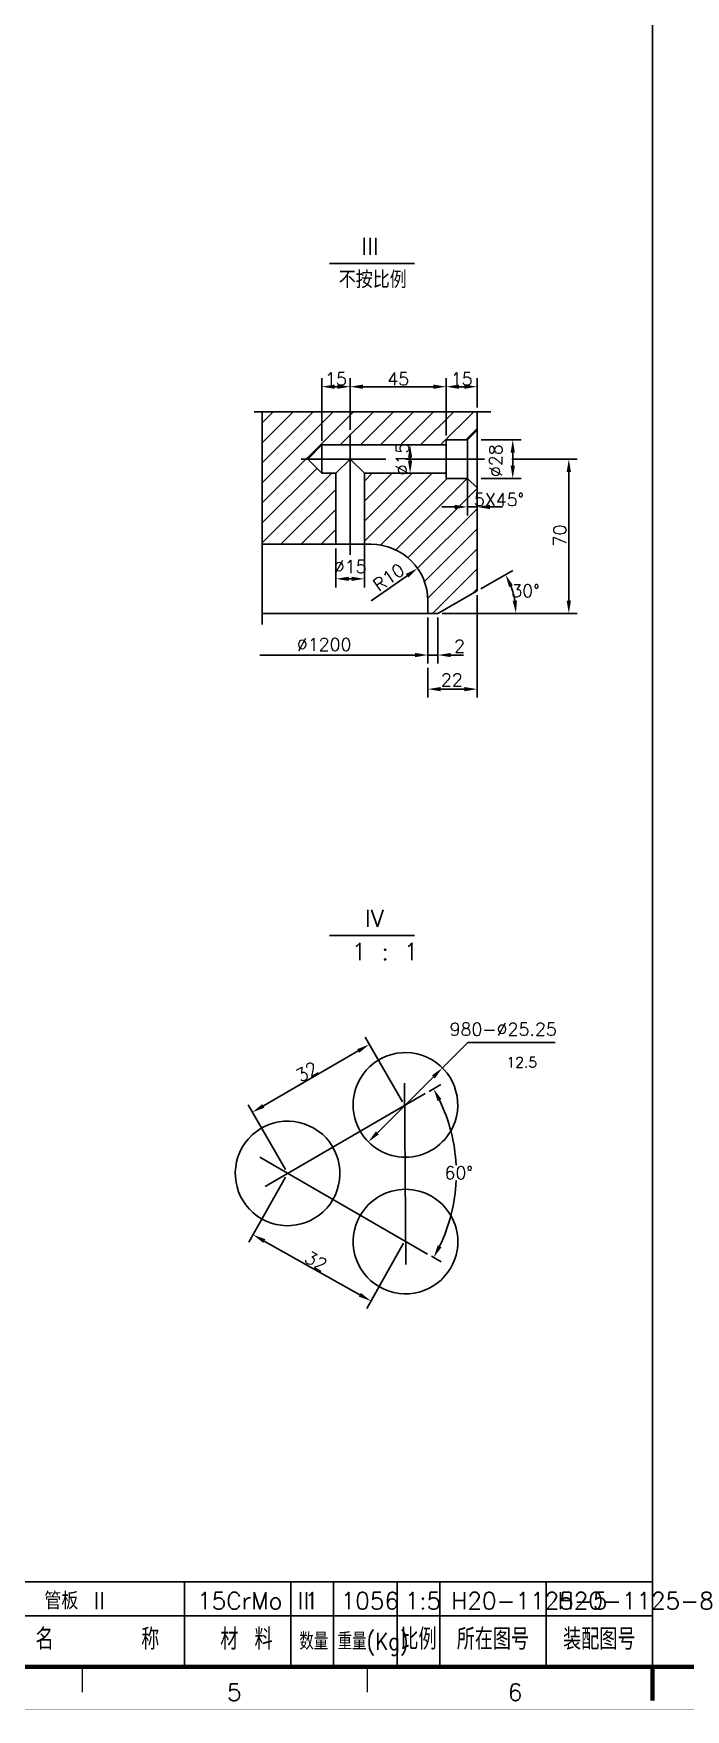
# Model space of a CAD drawing. Extents: x 49444 to 186345, y 41039 to 59803.
# Drawn here: x 127474 to 129772, y 47986 to 53898 of the extents above; entities that cross this region are included whole.
import ezdxf
from ezdxf.enums import TextEntityAlignment as Align

# ---------------------------------------------------------------- set-up
doc = ezdxf.new("R2010")
doc.units = 0
doc.header["$LTSCALE"] = 60
doc.header["$MEASUREMENT"] = 0
doc.header["$PDMODE"] = 3
doc.header["$PDSIZE"] = 0.001
doc.layers.get('0').update_dxf_attribs({"linetype": 'CONTINUOUS'})
doc.layers.get('DEFPOINTS').update_dxf_attribs({"linetype": 'CONTINUOUS'})
doc.styles.get("Standard").update_dxf_attribs({"font": 'txt.shx', "bigfont": 'hztxt.shx'})
doc.dimstyles.get("Standard").update_dxf_attribs({"dimtxt": 0.18, "dimasz": 0.18, "dimexe": 0.18, "dimexo": 0.0625, "dimgap": 0.09, "dimtad": 0, "dimtih": 1, "dimtoh": 1, "dimdec": 4, "dimzin": 0, "dimdsep": 46, "dimtxsty": 'Standard', "dimcen": 0.09, "dimadec": 0, "dimazin": 0, "dimtfac": 1, "dimtdec": 4, "dimtofl": 0, "dimtmove": 0, "dimatfit": 3, "dimfxl": 0, "dimtolj": 1, "dimtzin": 0, "dimarcsym": 0})
doc.dimstyles.new('STANDARD$0', dxfattribs={"dimtxt": 3, "dimasz": 3, "dimexe": 2, "dimexo": 1, "dimgap": 0.5, "dimtad": 1, "dimdec": 0, "dimzin": 0, "dimdsep": 46, "dimtxsty": 'Standard', "dimcen": 1, "dimclrd": 256, "dimclre": 256, "dimclrt": 256, "dimadec": 0, "dimazin": 0, "dimtfac": 1.5, "dimtdec": 3, "dimtix": 1, "dimtmove": 0, "dimatfit": 2, "dimfxl": 0, "dimtolj": 1, "dimarcsym": 0})

# ---------------------------------------------------------------- blocks, each defined once
blk = doc.blocks.new('*D212')
at = {"lineweight": -2}
for p, q in [((128774.9, 50129.4), (128642.6, 50357.6)), ((128284.1, 50115), (128618.7, 50309)), ((128362.5, 49890.2), (128230.2, 50118.4))]:
    blk.add_line(p, q, dxfattribs=at)
for points in [[(128614.9, 50315.5), (128622.4, 50302.6), (128657.6, 50331.6)], [(128280.4, 50121.5), (128287.9, 50108.5), (128245.2, 50092.4)]]:
    blk.add_solid(points)
at = {"layer": 'DEFPOINTS', "color": 0}
for p in [(128657.6, 50331.6), (128782.4, 50116.4), (128370, 49877.2)]:
    blk.add_point(p, dxfattribs=at)
at = {"insert": (128437.7, 50235.7), "char_height": 45, "attachment_point": 5, "rotation": 30.11265}
blk.add_mtext('\\A1;32', dxfattribs=at)
blk = doc.blocks.new('*D213')
at = {"lineweight": -2}
for p, q in [((128362.7, 49864.1), (128233.4, 49634.2)), ((128287.3, 49638.3), (128624.4, 49448.7)), ((128778.2, 49630.4), (128648.9, 49400.5))]:
    blk.add_line(p, q, dxfattribs=at)
for points in [[(128291, 49644.8), (128283.6, 49631.8), (128248.1, 49660.4)], [(128628, 49455.2), (128620.7, 49442.2), (128663.6, 49426.6)]]:
    blk.add_solid(points)
at = {"layer": 'DEFPOINTS', "color": 0}
for p in [(128370, 49877.2), (128785.6, 49643.5), (128663.6, 49426.6)]:
    blk.add_point(p, dxfattribs=at)
at = {"insert": (128469.2, 49567.4), "char_height": 45, "attachment_point": 5, "rotation": 330.64452}
blk.add_mtext('\\A1;32', dxfattribs=at)
blk = doc.blocks.new('*D211')
at = {"color": 0, "lineweight": -2}
for p, q in [((128868.1, 50166.1), (128909.9, 50190.3)), ((128876.3, 49584.9), (128910.5, 49565.2))]:
    blk.add_line(p, q, dxfattribs=at)
for start, end in [(2.79798, 25.77179), (334.34086, 357.51597)]:
    blk.add_arc((128370, 49877.2), 594.1, start, end, dxfattribs=at)
at = {"color": 0}
for points in [[(128898.4, 50132), (128911.7, 50139), (128884, 50175.3)], [(128912.2, 49616.5), (128898.9, 49623.5), (128884.5, 49580.2)]]:
    blk.add_solid(points, dxfattribs=at)
at = {"layer": 'DEFPOINTS', "color": 0}
for p in [(128855.1, 50158.5), (128271.5, 49934.1), (128290.1, 49830.9), (128955.2, 49774.4), (128863.3, 49592.4)]:
    blk.add_point(p, dxfattribs=at)
at = {"color": 0, "insert": (128972.9, 49878.8), "char_height": 45, "attachment_point": 5}
blk.add_mtext('\\A1;60%%d', dxfattribs=at)
blk = doc.blocks.new('*D216')
at = {"lineweight": -2}
for p, q in [((129052.5, 52464.9), (129193.3, 52464.9)), ((129163.3, 52373.9), (129163.3, 52419.9)), ((129052.5, 52328.9), (129193.3, 52328.9))]:
    blk.add_line(p, q, dxfattribs=at)
for points in [[(129155.8, 52419.9), (129170.8, 52419.9), (129163.3, 52464.9)], [(129155.8, 52373.9), (129170.8, 52373.9), (129163.3, 52328.9)]]:
    blk.add_solid(points)
at = {"layer": 'DEFPOINTS', "color": 0}
for p in [(129037.5, 52464.9), (129163.3, 52464.9), (129037.5, 52328.9)]:
    blk.add_point(p, dxfattribs=at)
at = {"insert": (129103.3, 52391.2), "char_height": 45, "attachment_point": 5, "rotation": 90}
blk.add_mtext('\\A1;%%c28', dxfattribs=at)
blk = doc.blocks.new('*D226')
at = {"lineweight": -2}
for p, q in [((128590.1, 52500.5), (128590.1, 52682.4)), ((128883.9, 52652.4), (128635.1, 52652.4)), ((128928.9, 52479.9), (128928.9, 52682.4))]:
    blk.add_line(p, q, dxfattribs=at)
for points in [[(128635.1, 52659.9), (128635.1, 52644.9), (128590.1, 52652.4)], [(128883.9, 52659.9), (128883.9, 52644.9), (128928.9, 52652.4)]]:
    blk.add_solid(points)
at = {"layer": 'DEFPOINTS', "color": 0}
for p in [(128590.1, 52652.4), (128590.1, 52485.5), (128928.9, 52464.9)]:
    blk.add_point(p, dxfattribs=at)
at = {"insert": (128759.5, 52679.7), "char_height": 45, "attachment_point": 5}
blk.add_mtext('\\A1;45', dxfattribs=at)
blk = doc.blocks.new('*D225')
at = {"lineweight": -2}
for p, q in [((128928.9, 52479.9), (128928.9, 52682.4)), ((128973.9, 52652.4), (128992.5, 52652.4)), ((129037.5, 52578.8), (129037.5, 52682.4))]:
    blk.add_line(p, q, dxfattribs=at)
for points in [[(128973.9, 52659.9), (128973.9, 52644.9), (128928.9, 52652.4)], [(128992.5, 52659.9), (128992.5, 52644.9), (129037.5, 52652.4)]]:
    blk.add_solid(points)
at = {"layer": 'DEFPOINTS', "color": 0}
for p in [(129037.5, 52652.4), (129037.5, 52563.8), (128928.9, 52464.9)]:
    blk.add_point(p, dxfattribs=at)
at = {"insert": (128983.2, 52679.7), "char_height": 45, "attachment_point": 5}
blk.add_mtext('\\A1;15', dxfattribs=at)
blk = doc.blocks.new('*D215')
at = {"lineweight": -2}
for p, q in [((128786.5, 52446.9), (128771.5, 52446.9)), ((128801.5, 52391.9), (128801.5, 52401.9)), ((128791.1, 52346.9), (128771.5, 52346.9))]:
    blk.add_line(p, q, dxfattribs=at)
for points in [[(128794, 52401.9), (128809, 52401.9), (128801.5, 52446.9)], [(128794, 52391.9), (128809, 52391.9), (128801.5, 52346.9)]]:
    blk.add_solid(points)
at = {"layer": 'DEFPOINTS', "color": 0}
for p in [(128801.5, 52446.9), (128801.5, 52446.9), (128806.1, 52346.9)]:
    blk.add_point(p, dxfattribs=at)
at = {"insert": (128774.2, 52396.9), "char_height": 45, "attachment_point": 5, "rotation": 90}
blk.add_mtext('\\A1;%%C15', dxfattribs=at)
blk = doc.blocks.new('*D223')
at = {"lineweight": -2}
for p, q in [((128640.1, 52147.5), (128640.1, 51944.5)), ((128540.1, 52081.5), (128540.1, 51944.5)), ((128585.1, 51974.5), (128595.1, 51974.5))]:
    blk.add_line(p, q, dxfattribs=at)
for points in [[(128585.1, 51982), (128585.1, 51967), (128540.1, 51974.5)], [(128595.1, 51982), (128595.1, 51967), (128640.1, 51974.5)]]:
    blk.add_solid(points)
at = {"layer": 'DEFPOINTS', "color": 0}
for p in [(128640.1, 52162.5), (128540.1, 52096.5), (128640.1, 51974.5)]:
    blk.add_point(p, dxfattribs=at)
at = {"insert": (128590.1, 52017.5), "char_height": 45, "attachment_point": 5}
blk.add_mtext('\\A1;%%C15', dxfattribs=at)
blk = doc.blocks.new('*D224')
at = {"lineweight": -2}
for p, q in [((128490.1, 52461.9), (128490.1, 52682.4)), ((128545.1, 52652.4), (128535.1, 52652.4)), ((128590.1, 52612.8), (128590.1, 52682.4))]:
    blk.add_line(p, q, dxfattribs=at)
for points in [[(128535.1, 52659.9), (128535.1, 52644.9), (128490.1, 52652.4)], [(128545.1, 52659.9), (128545.1, 52644.9), (128590.1, 52652.4)]]:
    blk.add_solid(points)
at = {"layer": 'DEFPOINTS', "color": 0}
for p in [(128490.1, 52652.4), (128590.1, 52597.8), (128490.1, 52446.9)]:
    blk.add_point(p, dxfattribs=at)
at = {"insert": (128540.1, 52679.7), "char_height": 45, "attachment_point": 5}
blk.add_mtext('\\A1;15', dxfattribs=at)
blk = doc.blocks.new('*D222')
at = {"lineweight": -2}
for p, q in [((129159.7, 52396.9), (129390.9, 52396.9)), ((129360.9, 51897.7), (129360.9, 52351.9)), ((128914.7, 51852.7), (129390.9, 51852.7))]:
    blk.add_line(p, q, dxfattribs=at)
for points in [[(129353.4, 52351.9), (129368.4, 52351.9), (129360.9, 52396.9)], [(129353.4, 51897.7), (129368.4, 51897.7), (129360.9, 51852.7)]]:
    blk.add_solid(points)
at = {"layer": 'DEFPOINTS', "color": 0}
for p in [(129144.7, 52396.9), (129360.9, 52396.9), (128899.7, 51852.7)]:
    blk.add_point(p, dxfattribs=at)
at = {"insert": (129329.2, 52127.4), "char_height": 45, "attachment_point": 5, "rotation": 90}
blk.add_mtext('\\A1;70', dxfattribs=at)
blk = doc.blocks.new('*D221')
at = {"color": 0, "lineweight": -2}
blk.add_line((128664, 51896.5), (128790.8, 51985.6), dxfattribs=at)
at = {"color": 0}
blk.add_solid([(128786.5, 51991.8), (128795.1, 51979.5), (128827.6, 52011.5)], dxfattribs=at)
at = {"layer": 'DEFPOINTS', "color": 0}
for p in [(128827.6, 52011.5), (128664, 51896.5)]:
    blk.add_point(p, dxfattribs=at)
at = {"color": 0, "insert": (128725.9, 51980.1), "char_height": 45, "attachment_point": 5, "rotation": 35.12203}
blk.add_mtext('\\A1;R10', dxfattribs=at)
blk = doc.blocks.new('*D220')
at = {"lineweight": -2}
for p, q in [((128864, 51837.7), (128864, 51675.7)), ((128899.7, 51837.7), (128899.7, 51675.7)), ((128819, 51705.7), (128774, 51705.7)), ((128864, 51705.7), (128899.7, 51705.7)), ((128944.7, 51705.7), (128989.7, 51705.7))]:
    blk.add_line(p, q, dxfattribs=at)
for points in [[(128819, 51713.2), (128819, 51698.2), (128864, 51705.7)], [(128944.7, 51713.2), (128944.7, 51698.2), (128899.7, 51705.7)]]:
    blk.add_solid(points)
at = {"layer": 'DEFPOINTS', "color": 0}
for p in [(128864, 51852.7), (128899.7, 51852.7), (128899.7, 51705.7)]:
    blk.add_point(p, dxfattribs=at)
at = {"insert": (128975.9, 51737.2), "char_height": 45, "attachment_point": 5}
blk.add_mtext('\\A1;2', dxfattribs=at)
blk = doc.blocks.new('*D219')
at = {"lineweight": -2}
for p, q in [((129037.5, 51916.7), (129037.5, 51555.4)), ((128864, 51660.7), (128864, 51555.4)), ((128909, 51585.4), (128992.5, 51585.4))]:
    blk.add_line(p, q, dxfattribs=at)
for points in [[(128909, 51592.9), (128909, 51577.9), (128864, 51585.4)], [(128992.5, 51592.9), (128992.5, 51577.9), (129037.5, 51585.4)]]:
    blk.add_solid(points)
at = {"layer": 'DEFPOINTS', "color": 0}
for p in [(129037.5, 51931.7), (128864, 51675.7), (129037.5, 51585.4)]:
    blk.add_point(p, dxfattribs=at)
at = {"insert": (128948.4, 51618), "char_height": 45, "attachment_point": 5}
blk.add_mtext('\\A1;22', dxfattribs=at)
blk = doc.blocks.new('*D218')
at = {"color": 0, "lineweight": -2}
for p, q in [((129050.5, 51939.1), (129164.1, 52004.2)), ((128914.7, 51852.7), (129204.4, 51852.7))]:
    blk.add_line(p, q, dxfattribs=at)
blk.add_arc((128899.7, 51852.7), 274.7, 9.3968, 20.41414, dxfattribs=at)
at = {"color": 0}
for points in [[(129150.3, 51945.4), (129163.9, 51951.7), (129138, 51989.3)], [(129178.2, 51898.2), (129163.2, 51897), (129174.4, 51852.7)]]:
    blk.add_solid(points, dxfattribs=at)
at = {"layer": 'DEFPOINTS', "color": 0}
for p in [(129037.5, 51931.7), (129158, 51946.1), (128280.3, 51852.7), (128899.7, 51852.7), (128899.7, 51852.7)]:
    blk.add_point(p, dxfattribs=at)
at = {"color": 0, "insert": (129208.2, 51932), "char_height": 45, "attachment_point": 5}
blk.add_mtext('\\A1;30%%D', dxfattribs=at)
blk = doc.blocks.new('*D217')
at = {"lineweight": -2}
for p, q in [((129003.6, 52329.5), (129003.6, 52198.2)), ((129037.5, 52329.5), (129037.5, 52198.2)), ((128958.6, 52228.2), (128913.6, 52228.2)), ((129003.6, 52228.2), (129037.5, 52228.2)), ((129082.5, 52228.2), (129127.5, 52228.2))]:
    blk.add_line(p, q, dxfattribs=at)
for points in [[(128958.6, 52235.7), (128958.6, 52220.7), (129003.6, 52228.2)], [(129082.5, 52235.7), (129082.5, 52220.7), (129037.5, 52228.2)]]:
    blk.add_solid(points)
at = {"layer": 'DEFPOINTS', "color": 0}
for p in [(129003.6, 52344.5), (129037.5, 52344.5), (129037.5, 52228.2)]:
    blk.add_point(p, dxfattribs=at)
at = {"insert": (129114.9, 52254.1), "char_height": 45, "attachment_point": 5}
blk.add_mtext('\\A1;5X45%%d', dxfattribs=at)

msp = doc.modelspace()

# ---------------------------------------------------------------- hatches: boundary and pattern name
h = msp.add_hatch()
h.set_pattern_fill('ANSI31', color=256, scale=400, style=0)
h.set_pattern_definition([(45, (-6045, 1568.063), (-35.355339, 35.355339), [])])
h.paths.add_polyline_path([(129037.488169, 52328.912153), (128928.896464, 52328.912153), (128928.896464, 52346.913053), (128640.081042, 52346.913053), (128640.081042, 52096.458863), (128664.011336, 52096.458863, -0.4142135624), (128864.011336, 51896.458863), (128864.011336, 51852.726331), (128899.681432, 51852.726331), (129037.488169, 51931.683951)])
h.paths.add_polyline_path([(128280.280518, 52096.458863), (128540.076042, 52096.458863), (128540.076042, 52346.913053), (128490.073542, 52346.913053), (128440.435158, 52396.915547), (128440.435147, 52396.915547), (128490.073542, 52446.918053), (128928.896464, 52446.918053), (128928.896464, 52464.918953), (129037.488169, 52464.918953), (129037.488169, 52563.779452), (128280.280518, 52563.779452)])

# ---------------------------------------------------------------- linework, layer by layer
for p, q in [((129655.932515, 48136.378892), (129655.932515, 56746.378892)), ((128517.294461, 53086.780699), (128816.994461, 53086.780699)), ((128252.230194, 52563.779452), (129085.554122, 52563.779452)), ((128280.280518, 52563.779452), (128280.280518, 51813.161885)), ((129037.488169, 51931.683951), (129037.488169, 52563.779452)), ((128590.078547, 52059.235585), (128590.078547, 52485.500974)), ((129003.551216, 52464.918953), (129037.488169, 52498.784524)), ((129003.551216, 52328.912153), (129003.551216, 52464.918953)), ((128417.900644, 52396.915547), (128715.771804, 52396.915547)), ((128786.635093, 52396.915547), (129063.566297, 52396.915547)), ((129003.551216, 52328.912141), (129037.488169, 52295.04657)), ((128280.280512, 52096.458863), (128664.011336, 52096.458863)), ((128899.681432, 51852.726331), (129037.488169, 51931.683951)), ((128864.011336, 51896.458863), (128864.011336, 51852.726331)), ((128280.280518, 51852.726331), (128899.681432, 51852.726331)), ((128864.011336, 51837.726331), (128864.011336, 51675.728257)), ((128819.011336, 51705.728257), (128271.871782, 51705.728257)), ((128517.294461, 50716.049151), (128816.994461, 50716.049151)), ((128686.298863, 50020.054044), (128883.438799, 50217.327315)), ((128290.126683, 49830.872548), (128855.09438, 50158.539573)), ((128781.910963, 50195.110017), (128786.136993, 49555.54283)), ((128271.485216, 49934.105686), (128863.294165, 49592.424631)), ((129655.932505, 49036.378899), (129655.932505, 49516.378899))]:
    msp.add_line(p, q)
at = {"const_width": 1.5}
msp.add_lwpolyline([(123235.932515, 47986.378892), (135850.932515, 47986.378892), (135850.932515, 56896.378892), (123235.932515, 56896.378892), (123235.932515, 47986.378892, 1.9635677679)], format="xyb", dxfattribs=at)
for points, const_width in [([(123610.932515, 48136.378892), (135700.932515, 48136.378892), (135700.932515, 56746.378892), (123610.932515, 56746.378892), (123610.932515, 48136.378892)], 15), ([(127645.932515, 48046.378892), (127645.932515, 48136.378892)], 4.5), ([(128650.932515, 48046.378892), (128650.932515, 48136.378892)], 4.5), ([(129655.932515, 48016.378892), (129655.932515, 48136.378892)], 15)]:
    msp.add_lwpolyline(points, dxfattribs=dict(const_width=const_width))
for points in [[(128490.073542, 52446.918053), (128440.435152, 52396.915553)], [(128490.073542, 52446.918053), (128928.896464, 52446.918053)], [(128490.073542, 52346.913053), (128490.073542, 52446.918053)], [(128928.896464, 52328.912153), (128928.896464, 52464.918953)], [(128928.896464, 52464.918953), (129003.551216, 52464.918953)], [(128440.435152, 52396.915553), (128490.073542, 52346.913053)], [(128540.076042, 52346.913053), (128590.078542, 52396.915553)], [(128590.078542, 52396.915553), (128640.081042, 52346.913053)], [(128490.073542, 52346.913053), (128540.076042, 52346.913053)], [(128540.076042, 52096.458863), (128540.076042, 52346.913053)], [(128640.081042, 52346.913053), (128928.896464, 52346.913053)], [(128640.081042, 52096.458863), (128640.081042, 52346.913053)], [(128928.896464, 52328.912153), (129003.551216, 52328.912141)], [(128915.247845, 50249.157875), (129005.254814, 50339.307759), (129312.482945, 50339.307759)], [(129655.932515, 48436.378892), (126955.932515, 48436.378892)], [(129655.932515, 48316.378892), (126955.932515, 48316.378892)]]:
    msp.add_lwpolyline(points)
for points in [[(128944.603869, 50026.467612, 1), (128625.133793, 50210.913747, 1)], [(128529.324482, 49784.658082, 1), (128209.854405, 49969.104217, 1)], [(128944.952918, 49544.110851, 1), (128625.482842, 49728.556986, 1)]]:
    msp.add_lwpolyline(points, format="xyb", close=True)
at = {"color": 7}
for points in [[(128005.932515, 48136.378892), (128005.932515, 48436.378892)], [(128380.932515, 48136.378892), (128380.932515, 48436.378892)], [(128530.932515, 48136.378892), (128530.932515, 48436.378892)], [(128755.932515, 48136.378892), (128755.932515, 48436.378892)], [(128905.932515, 48136.378892), (128905.932515, 48436.378892)], [(129280.932515, 48136.378892), (129280.932515, 48436.378892)]]:
    msp.add_lwpolyline(points, dxfattribs=at)
msp.add_arc((128664.011336, 51896.458863), 200, 0, 90)
at = {"color": 0, "linetype": 'ByBlock'}
msp.add_point((128656.019982, 52096.458863), dxfattribs=at)
for points in [[(128819.011336, 51713.228257), (128819.011336, 51698.228257), (128864.011336, 51705.728257)], [(128878.133706, 50222.628823), (128888.743892, 50212.025807), (128915.247845, 50249.157875)], [(128680.99377, 50025.355552), (128691.603957, 50014.752536), (128654.489817, 49988.223483)]]:
    msp.add_solid(points)

# ---------------------------------------------------------------- texts
for s, height, p in [('III', 59.94, (128629.599081, 53117.90114)), ('不按比例', 59.94, (128549.970469, 53000.067753)), ('IV', 59.94, (128642.651394, 50747.169591)), ('1 : 1', 59.94, (128595.654225, 50629.336205)), ('管板 II', 60, (127511.887807, 48339.084785)), ('15CrMo III', 60, (128050.559355, 48339.084785)), ('1', 60, (128429.176203, 48339.084785)), ('1056', 60, (128556.676203, 48339.084785)), ('1:5', 60, (128782.32168, 48339.084785)), ('H20-1125-5', 60, (128946.676203, 48339.084785)), ('H20-1125-8', 60, (129321.676203, 48339.084785)), ('5', 60, (128155.932515, 48016.378892)), ('6', 60, (129145.932515, 48016.378892))]:
    msp.add_text(s, height=height).set_placement(p)
msp.add_text('12.5', height=35.964).set_placement((129141.204085, 50286.986621), align=Align.TOP_LEFT)
at = {"width": 0.85}
for s, height, p in [('名     称', 75, (127480.932518, 48196.378893)), ('材 料', 75, (128132.355415, 48196.378893)), ('数量', 60, (128410.932518, 48196.378893)), ('重量(Kg)', 60, (128545.932518, 48196.378893)), ('比例', 75, (128767.241769, 48196.378893)), ('所在图号', 75, (128965.932518, 48196.378893)), ('装配图号', 75, (129340.932518, 48196.378893))]:
    msp.add_text(s, height=height, dxfattribs=at).set_placement(p)
at = {"char_height": 45, "attachment_point": 5}
for s, insert in [('%%C1200', (128498.417191, 51742.891759)), ('980-%%C25.25', (129129.566771, 50385.443174))]:
    msp.add_mtext(s, dxfattribs=dict(at, insert=insert))

# ---------------------------------------------------------------- dimensions: what is measured, and where the dimension line sits
for base, p1, p2, angle, text, picture, middle in [((128490.073547, 52652.356489), (128590.078547, 52597.759651), (128490.073547, 52446.918053), 180, '15', '*D224', (128540.076047, 52679.731489)), ((128590.078547, 52652.356489), (128928.896464, 52464.918953), (128590.078547, 52485.500974), 180, '45', '*D226', (128759.487506, 52679.731489)), ((129037.488169, 52652.356489), (128928.896464, 52464.918953), (129037.488169, 52563.779452), 180, '15', '*D225', (128983.192316, 52679.731489)), ((128801.543019, 52446.918047), (128806.144806, 52346.913047), (128801.543019, 52446.918047), 270, '%%C15', '*D215', (128774.168019, 52396.915547))]:
    dim = msp.add_linear_dim(base=base, p1=p1, p2=p2, angle=angle, text=text, dimstyle='STANDARD$0', override={"dimscale": 15, "dimgap": 0.1, "dimcen": 3, "dimtdec": 0, "dimtmove": 2, "dimatfit": 3})
    dim.commit()
    dim.dimension.update_dxf_attribs({"geometry": picture, "text_midpoint": middle})
for base, p1, p2, angle, text, picture, middle in [((129163.32853, 52464.918947), (129037.488166, 52328.912147), (129037.488166, 52464.918947), 270, '%%c28', '*D216', (129103.32853, 52391.22947)), ((129360.940835, 52396.915547), (128899.681432, 51852.726331), (129144.699768, 52396.915547), 90, '70', '*D222', (129329.240097, 52127.41116)), ((128640.081047, 51974.523457), (128540.076047, 52096.458868), (128640.081047, 52162.535012), 180, '%%C15', '*D223', (128590.078547, 52017.520176))]:
    dim = msp.add_linear_dim(base=base, p1=p1, p2=p2, angle=angle, text=text, dimstyle='STANDARD$0', override={"dimscale": 15, "dimgap": 0.1, "dimcen": 3, "dimtdec": 0, "dimtmove": 2, "dimatfit": 3})
    dim.commit()
    dim.dimension.update_dxf_attribs({"geometry": picture, "text_midpoint": middle, "dimtype": 160})
for base, p1, p2, text, picture, middle in [((129037.488169, 52228.189541), (129003.551216, 52344.520278), (129037.488169, 52344.520278), '5X45%%d', '*D217', (129114.861613, 52254.142111)), ((129037.488169, 51585.441872), (128864.011336, 51675.728257), (129037.488169, 51931.683951), '22', '*D219', (128948.432885, 51617.988072)), ((128899.681432, 51705.728257), (128864.011336, 51852.726331), (128899.681432, 51852.726331), '2', '*D220', (128975.900565, 51737.239061))]:
    dim = msp.add_linear_dim(base=base, p1=p1, p2=p2, text=text, dimstyle='STANDARD$0', override={"dimscale": 15, "dimgap": 0.1, "dimcen": 3, "dimtdec": 0, "dimtmove": 2, "dimatfit": 3})
    dim.commit()
    dim.dimension.update_dxf_attribs({"geometry": picture, "text_midpoint": middle, "dimtype": 160})
dim = msp.add_radius_dim(center=(128664.011336, 51896.458863), mpoint=(128827.597048, 52011.522823), text='R10', dimstyle='Standard', override={"dimscale": 15, "dimtxt": 3, "dimasz": 3, "dimexe": 2, "dimexo": 1, "dimgap": 0.1, "dimtad": 1, "dimtih": 0, "dimtoh": 0, "dimdec": 0, "dimcen": 3, "dimtdec": 0, "dimtofl": 1, "dimtmove": 2})
dim.commit()
dim.dimension.update_dxf_attribs({"geometry": '*D221', "text_midpoint": (128725.933651, 51980.122517), "dimtype": 164})
for base, line1, line2, text, override, picture, middle in [((129158.011078, 51946.1076), ((128899.681432, 51852.726331), (129037.488169, 51931.683951)), ((128280.280518, 51852.726331), (128899.681432, 51852.726331)), '30%%D', {"dimscale": 15, "dimtxt": 3, "dimasz": 3, "dimexe": 2, "dimexo": 1, "dimgap": 0.1, "dimtad": 1, "dimdec": 0, "dimcen": 3, "dimtdec": 0, "dimtofl": 1, "dimtmove": 2}, '*D218', (129208.230618, 51932.012808)), ((128955.173319, 49774.430906), ((128271.485216, 49934.105686), (128863.294165, 49592.424631)), ((128290.126683, 49830.872548), (128855.09438, 50158.539573)), '60%%d', {"dimscale": 15, "dimtxt": 3, "dimasz": 3, "dimexe": 2, "dimexo": 1, "dimgap": 0.1, "dimtad": 1, "dimdec": 2, "dimcen": 3, "dimtdec": 2, "dimtofl": 1, "dimtmove": 2}, '*D211', (128972.920174, 49878.838605))]:
    dim = msp.add_angular_dim_2l(base=base, line1=line1, line2=line2, text=text, dimstyle='Standard', override=override)
    dim.commit()
    dim.dimension.update_dxf_attribs({"geometry": picture, "text_midpoint": middle, "dimtype": 162})
for p2, distance, picture, middle in [((128782.431072, 50116.396686), 248.799693, '*D212', (128437.671634, 50235.706999)), ((128785.555809, 49643.499279), -248.799693, '*D213', (128469.243038, 49567.363313))]:
    dim = msp.add_aligned_dim(p1=(128370.026864, 49877.212639), p2=p2, distance=distance, text='32', dimstyle='STANDARD$0', override={"dimscale": 15, "dimgap": 0.1, "dimdec": 2, "dimcen": 3, "dimtdec": 2, "dimtmove": 2, "dimatfit": 3})
    dim.commit()
    dim.dimension.update_dxf_attribs({"geometry": picture, "text_midpoint": middle})

doc.saveas('drawing.dxf')
